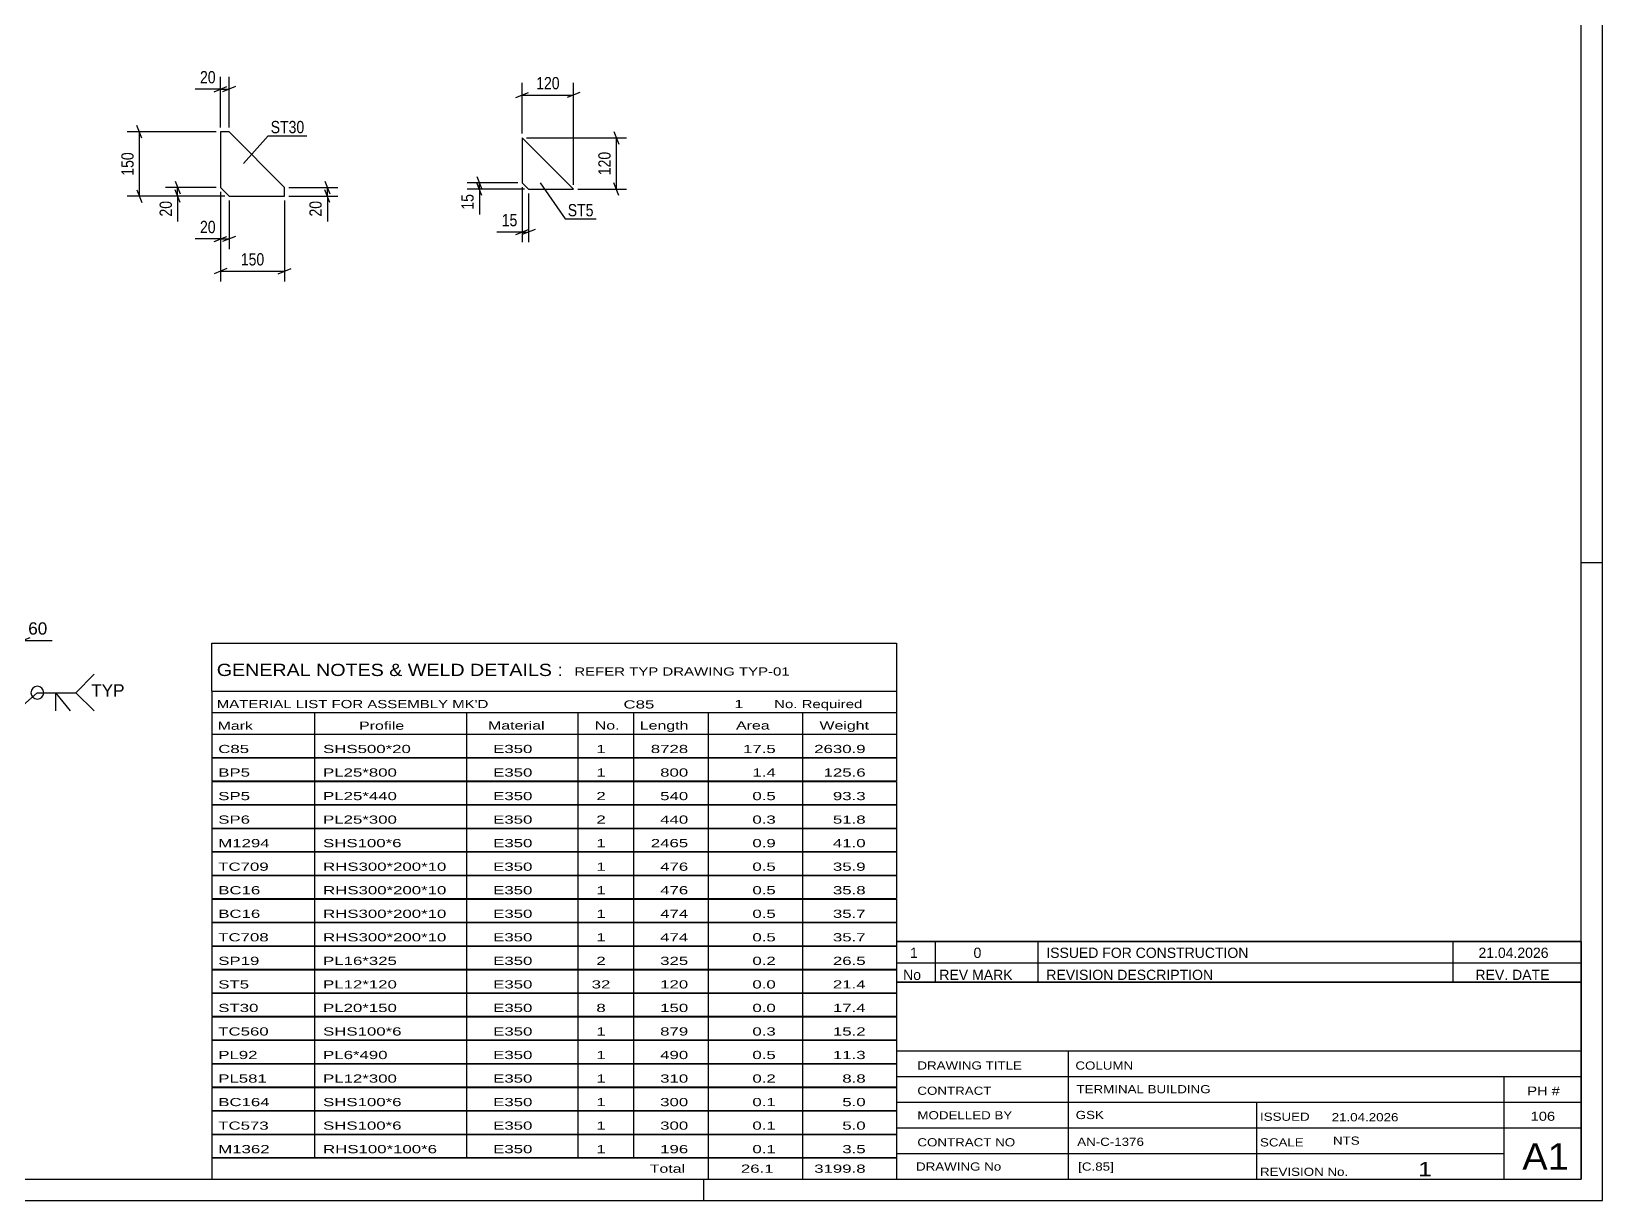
# Model space of a CAD drawing. Header units: millimetres. Extents: x 0 to 841, y 0 to 594.
# Drawn here: x 473.8 to 841, y 0 to 273.2 of the extents above; entities that cross this region are included whole.
import ezdxf

# ---------------------------------------------------------------- set-up
doc = ezdxf.new("R2010")
doc.units = ezdxf.units.MM
doc.styles.add('Arial', font='ARIAL.TTF', dxfattribs={"height": 0.2})
doc.styles.add('Arial Narrow', font='ARIALN.TTF', dxfattribs={"height": 0.2})

# ---------------------------------------------------------------- blocks, each defined once
blk = doc.blocks.new('Unknown-284928707-1132')
at = {"color": 5, "linetype": 'Continuous'}
for p, q in [((841, 0), (841, 594)), ((836, 5), (836, 589)), ((841, 149), (836, 149)), ((5, 5), (836, 5)), ((631, 0), (631, 5)), ((0, 0), (841, 0))]:
    blk.add_line(p, q, dxfattribs=at)
blk = doc.blocks.new('Part-284928707-4259 - 4253')
at = {"color": 2, "linetype": 'Continuous'}
for p, q in [((520.01, 249.69), (518.01, 249.69)), ((518.01, 249.69), (518.01, 236.69)), ((533.01, 236.69), (520.01, 249.69)), ((518.01, 236.69), (520.01, 234.69)), ((533.01, 234.69), (533.01, 236.69)), ((520.01, 234.69), (533.01, 234.69))]:
    blk.add_line(p, q, dxfattribs=at)
blk = doc.blocks.new('Part-284928707-4011 - 4005')
at = {"color": 2, "linetype": 'Continuous'}
for p, q in [((588.53, 248.3), (588.53, 237.8)), ((588.53, 248.3), (600.53, 236.3)), ((588.53, 237.8), (590.03, 236.3)), ((590.03, 236.3), (600.53, 236.3))]:
    blk.add_line(p, q, dxfattribs=at)
blk = doc.blocks.new('StraightDimension-284928707-3589 - 3472')
at = {"color": 7, "linetype": 'Continuous'}
for p, q in [((465.97, 114.03), (465.97, 133.74)), ((471.97, 120.03), (471.97, 133.74)), ((464.47, 130.29), (467.47, 131.49)), ((465.97, 130.89), (471.97, 130.89)), ((473.47, 131.49), (470.47, 130.29))]:
    blk.add_line(p, q, dxfattribs=at)
at = {"color": 0}
blk.add_wipeout([(478.14, 131.64), (478.14, 135.84), (472.49, 135.84), (472.49, 131.64)], dxfattribs=at)
at = {"color": 7, "linetype": 'Continuous'}
blk.add_line((471.97, 130.89), (478.66, 130.89), dxfattribs=at)
blk.add_line((471.97, 130.89), (478.66, 130.89), dxfattribs=at)
at = {"color": 3, "style": 'Arial'}
blk.add_text('60', height=2.865, dxfattribs=at).set_placement((473.09, 132.24))
blk = doc.blocks.new('StraightDimension-284928707-4284 - 4253')
at = {"color": 7, "linetype": 'Continuous'}
for p, q in [((517.01, 236.69), (505.16, 236.69)), ((507.41, 238.19), (508.61, 235.19)), ((508.61, 233.19), (507.41, 236.19)), ((508.01, 234.69), (508.01, 236.69)), ((519.01, 234.69), (505.16, 234.69))]:
    blk.add_line(p, q, dxfattribs=at)
at = {"color": 0}
blk.add_wipeout([(507.26, 234.16), (503.06, 234.16), (503.06, 229.31), (507.26, 229.31)], dxfattribs=at)
at = {"color": 7, "linetype": 'Continuous'}
blk.add_line((508.01, 234.69), (508.01, 228.78), dxfattribs=at)
blk.add_line((508.01, 234.69), (508.01, 228.78), dxfattribs=at)
at = {"color": 3, "style": 'Arial Narrow'}
blk.add_text('20', height=2.863, rotation=90.0002, dxfattribs=at).set_placement((506.66, 229.91))
blk = doc.blocks.new('StraightDimension-284928707-4275 - 4253')
at = {"color": 7, "linetype": 'Continuous'}
for p, q in [((518.01, 235.69), (518.01, 214.74)), ((533.01, 233.69), (533.01, 214.74)), ((519.51, 217.74), (516.51, 216.54)), ((518.01, 217.14), (533.01, 217.14)), ((531.51, 216.54), (534.51, 217.74))]:
    blk.add_line(p, q, dxfattribs=at)
at = {"color": 0}
blk.add_wipeout([(528.85, 217.89), (528.85, 222.09), (522.17, 222.09), (522.17, 217.89)], dxfattribs=at)
at = {"color": 3, "style": 'Arial Narrow'}
blk.add_text('150', height=2.863, dxfattribs=at).set_placement((522.77, 218.49))
blk = doc.blocks.new('StraightDimension-284928707-4317 - 4253')
at = {"color": 7, "linetype": 'Continuous'}
for p, q in [((518.01, 250.69), (518.01, 262.54)), ((520.01, 250.69), (520.01, 262.54)), ((516.51, 259.09), (519.51, 260.29)), ((518.01, 259.69), (520.01, 259.69)), ((521.51, 260.29), (518.51, 259.09))]:
    blk.add_line(p, q, dxfattribs=at)
at = {"color": 0}
blk.add_wipeout([(517.48, 260.44), (517.48, 264.64), (512.63, 264.64), (512.63, 260.44)], dxfattribs=at)
at = {"color": 7, "linetype": 'Continuous'}
blk.add_line((518.01, 259.69), (512.1, 259.69), dxfattribs=at)
blk.add_line((518.01, 259.69), (512.1, 259.69), dxfattribs=at)
at = {"color": 3, "style": 'Arial Narrow'}
blk.add_text('20', height=2.863, dxfattribs=at).set_placement((513.23, 261.04))
blk = doc.blocks.new('StraightDimension-284928707-4261 - 4253')
at = {"color": 7, "linetype": 'Continuous'}
for p, q in [((517.01, 249.69), (496.22, 249.69)), ((499.67, 248.19), (498.47, 251.19)), ((499.07, 234.69), (499.07, 249.69)), ((498.47, 236.19), (499.67, 233.19)), ((519.01, 234.69), (496.22, 234.69))]:
    blk.add_line(p, q, dxfattribs=at)
at = {"color": 0}
blk.add_wipeout([(498.32, 245.53), (494.12, 245.53), (494.12, 238.85), (498.32, 238.85)], dxfattribs=at)
at = {"color": 3, "style": 'Arial Narrow'}
blk.add_text('150', height=2.863, rotation=90.0002, dxfattribs=at).set_placement((497.72, 239.45))
blk = doc.blocks.new('StraightDimension-284928707-4297 - 4253')
at = {"color": 7, "linetype": 'Continuous'}
for p, q in [((534.01, 236.69), (545.41, 236.69)), ((542.41, 238.19), (543.61, 235.19)), ((543.61, 233.19), (542.41, 236.19)), ((543.01, 234.69), (543.01, 236.69)), ((534.01, 234.69), (545.41, 234.69))]:
    blk.add_line(p, q, dxfattribs=at)
at = {"color": 0}
blk.add_wipeout([(542.26, 234.16), (538.06, 234.16), (538.06, 229.31), (542.26, 229.31)], dxfattribs=at)
at = {"color": 7, "linetype": 'Continuous'}
blk.add_line((543.01, 234.69), (543.01, 228.78), dxfattribs=at)
blk.add_line((543.01, 234.69), (543.01, 228.78), dxfattribs=at)
at = {"color": 3, "style": 'Arial Narrow'}
blk.add_text('20', height=2.863, rotation=90.0002, dxfattribs=at).set_placement((541.66, 229.91))
blk = doc.blocks.new('StraightDimension-284928707-4304 - 4253')
at = {"color": 7, "linetype": 'Continuous'}
for p, q in [((518.01, 235.69), (518.01, 222.29)), ((520.01, 233.69), (520.01, 222.29)), ((516.51, 224.09), (519.51, 225.29)), ((518.01, 224.69), (520.01, 224.69)), ((521.51, 225.29), (518.51, 224.09))]:
    blk.add_line(p, q, dxfattribs=at)
at = {"color": 0}
blk.add_wipeout([(517.48, 225.44), (517.48, 229.64), (512.63, 229.64), (512.63, 225.44)], dxfattribs=at)
at = {"color": 7, "linetype": 'Continuous'}
blk.add_line((518.01, 224.69), (512.1, 224.69), dxfattribs=at)
blk.add_line((518.01, 224.69), (512.1, 224.69), dxfattribs=at)
at = {"color": 3, "style": 'Arial Narrow'}
blk.add_text('20', height=2.863, dxfattribs=at).set_placement((513.23, 226.04))
blk = doc.blocks.new('StraightDimension-284928707-4023 - 4005')
at = {"color": 7, "linetype": 'Continuous'}
for p, q in [((577.93, 239.3), (579.13, 236.3)), ((587.53, 237.8), (575.68, 237.8)), ((589.03, 236.3), (575.68, 236.3)), ((579.13, 234.8), (577.93, 237.8)), ((578.53, 236.3), (578.53, 237.8))]:
    blk.add_line(p, q, dxfattribs=at)
at = {"color": 0}
blk.add_wipeout([(577.78, 235.77), (573.58, 235.77), (573.58, 230.92), (577.78, 230.92)], dxfattribs=at)
at = {"color": 7, "linetype": 'Continuous'}
blk.add_line((578.53, 236.3), (578.53, 230.39), dxfattribs=at)
blk.add_line((578.53, 236.3), (578.53, 230.39), dxfattribs=at)
at = {"color": 3, "style": 'Arial Narrow'}
blk.add_text('15', height=2.863, rotation=90.0002, dxfattribs=at).set_placement((577.18, 231.52))
blk = doc.blocks.new('StraightDimension-284928707-4013 - 4005')
at = {"color": 7, "linetype": 'Continuous'}
for p, q in [((609.93, 249.8), (611.13, 246.8)), ((589.53, 248.3), (612.93, 248.3)), ((610.53, 236.3), (610.53, 248.3)), ((601.53, 236.3), (612.93, 236.3)), ((611.13, 234.8), (609.93, 237.8))]:
    blk.add_line(p, q, dxfattribs=at)
at = {"color": 0}
blk.add_wipeout([(609.78, 245.64), (605.58, 245.64), (605.58, 238.96), (609.78, 238.96)], dxfattribs=at)
at = {"color": 3, "style": 'Arial Narrow'}
blk.add_text('120', height=2.863, rotation=90.0002, dxfattribs=at).set_placement((609.18, 239.56))
blk = doc.blocks.new('StraightDimension-284928707-4034 - 4005')
at = {"color": 7, "linetype": 'Continuous'}
for p, q in [((588.53, 249.3), (588.53, 261.15)), ((600.53, 237.3), (600.53, 261.15)), ((587.03, 257.7), (590.03, 258.9)), ((588.53, 258.3), (600.53, 258.3)), ((602.03, 258.9), (599.03, 257.7))]:
    blk.add_line(p, q, dxfattribs=at)
at = {"color": 0}
blk.add_wipeout([(597.87, 259.05), (597.87, 263.25), (591.19, 263.25), (591.19, 259.05)], dxfattribs=at)
at = {"color": 3, "style": 'Arial Narrow'}
blk.add_text('120', height=2.863, dxfattribs=at).set_placement((591.79, 259.65))
blk = doc.blocks.new('StraightDimension-284928707-4046 - 4005')
at = {"color": 7, "linetype": 'Continuous'}
for p, q in [((588.53, 236.8), (588.53, 223.9)), ((590.03, 235.3), (590.03, 223.9)), ((587.03, 225.7), (590.03, 226.9)), ((591.53, 226.9), (588.53, 225.7)), ((588.53, 226.3), (590.03, 226.3))]:
    blk.add_line(p, q, dxfattribs=at)
at = {"color": 0}
blk.add_wipeout([(588.01, 227.05), (588.01, 231.25), (583.15, 231.25), (583.15, 227.05)], dxfattribs=at)
at = {"color": 7, "linetype": 'Continuous'}
blk.add_line((588.53, 226.3), (582.62, 226.3), dxfattribs=at)
blk.add_line((588.53, 226.3), (582.62, 226.3), dxfattribs=at)
at = {"color": 3, "style": 'Arial Narrow'}
blk.add_text('15', height=2.863, dxfattribs=at).set_placement((583.75, 227.65))
blk = doc.blocks.new('Unknown-284928707-9526')
at = {"color": 7, "linetype": 'Continuous'}
for p, q in [((676, 51.05), (676, 5)), ((676, 51.05), (836, 51.05)), ((836, 51), (836, 5)), ((676, 35), (836, 35)), ((716.14, 35), (716.14, 5)), ((676, 29), (836, 29)), ((818, 5.05), (818, 29.05)), ((676, 23), (836, 23)), ((760.14, 23), (760.14, 5)), ((676, 17), (836, 17)), ((676, 11), (818, 11)), ((676, 5), (836, 5))]:
    blk.add_line(p, q, dxfattribs=at)
at = {"color": 7, "style": 'Arial Narrow'}
for s, height, width, p in [('DRAWING TITLE', 1.9089, 1.425378, (680.88, 30.61)), ('COLUMN', 1.909, 1.425378, (717.81, 30.59)), ('CONTRACT', 1.909, 1.425378, (680.88, 24.71)), ('TERMINAL BUILDING', 1.9089, 1.425378, (718.06, 25.07)), ('MODELLED BY', 1.9089, 1.425378, (680.88, 18.98)), ('GSK', 1.909, 1.425378, (717.88, 19.04)), ('ISSUED', 1.909, 1.425378, (760.94, 18.64)), ('21.04.2026', 1.909, 1.425378, (777.69, 18.52)), ('AN-C-1376', 1.909, 1.425378, (718.23, 12.78)), ('CONTRACT NO', 1.9089, 1.425378, (680.88, 12.66)), ('SCALE', 1.909, 1.425378, (760.94, 12.65)), ('A1', 6.204, 1.25, (822.24, 7.2)), ('DRAWING No', 1.909, 1.425378, (680.56, 7)), ('[C.85]', 1.909, 1.425378, (718.46, 6.99)), ('REVISION No.', 1.9089, 1.425378, (760.94, 5.77)), ('1', 3.34, 1.5, (797.91, 5.68))]:
    blk.add_text(s, height=height, dxfattribs=dict(at, width=width)).set_placement(p)
at = {"color": 7, "linetype": 'Continuous', "style": 'Arial Narrow'}
for s, height, width, p in [('PH #', 2.1, 1.42538, (823.4, 24.55)), ('106', 2.1, 1.42538, (824.19, 18.65)), ('NTS', 1.909, 1.425378, (778, 13.05))]:
    blk.add_text(s, height=height, dxfattribs=dict(at, width=width)).set_placement(p)
blk = doc.blocks.new('Unknown-284928707-9527')
at = {"color": 7, "linetype": 'Continuous'}
for p, q in [((516, 130.25), (676, 130.25)), ((516, 119), (516, 130.25)), ((676, 130.25), (676, 119)), ((516, 119), (676, 119)), ((516, 119), (516, 114)), ((676, 119), (676, 114)), ((516, 114), (676, 114)), ((516, 114), (516, 109)), ((540, 114), (540, 109)), ((575.5, 114), (575.5, 109)), ((601.5, 114), (601.5, 109)), ((614.5, 114), (614.5, 109)), ((632, 114), (632, 109)), ((654, 114), (654, 109)), ((676, 114), (676, 109)), ((516, 109), (676, 109)), ((516, 108.95), (516, 103.55)), ((516, 108.95), (676, 108.95)), ((540, 109), (540, 103.5)), ((575.5, 109), (575.5, 103.5)), ((601.5, 109), (601.5, 103.5)), ((614.5, 109), (614.5, 103.5)), ((632, 109), (632, 103.5)), ((654, 109), (654, 103.5)), ((676, 108.95), (676, 103.55)), ((516, 103.55), (676, 103.55)), ((516, 103.45), (516, 98.05)), ((516, 103.45), (676, 103.45)), ((540, 103.5), (540, 98)), ((575.5, 103.5), (575.5, 98)), ((601.5, 103.5), (601.5, 98)), ((614.5, 103.5), (614.5, 98)), ((632, 103.5), (632, 98)), ((654, 103.5), (654, 98)), ((676, 103.45), (676, 98.05)), ((516, 98.05), (676, 98.05)), ((516, 97.95), (516, 92.55)), ((516, 97.95), (676, 97.95)), ((540, 98), (540, 92.5)), ((575.5, 98), (575.5, 92.5)), ((601.5, 98), (601.5, 92.5)), ((614.5, 98), (614.5, 92.5)), ((632, 98), (632, 92.5)), ((654, 98), (654, 92.5)), ((676, 97.95), (676, 92.55)), ((516, 92.55), (676, 92.55)), ((516, 92.45), (516, 87.05)), ((516, 92.45), (676, 92.45)), ((540, 92.5), (540, 87)), ((575.5, 92.5), (575.5, 87)), ((601.5, 92.5), (601.5, 87)), ((614.5, 92.5), (614.5, 87)), ((632, 92.5), (632, 87)), ((654, 92.5), (654, 87)), ((676, 92.45), (676, 87.05)), ((516, 87.05), (676, 87.05)), ((516, 86.95), (516, 81.55)), ((516, 86.95), (676, 86.95)), ((540, 87), (540, 81.5)), ((575.5, 87), (575.5, 81.5)), ((601.5, 87), (601.5, 81.5)), ((614.5, 87), (614.5, 81.5)), ((632, 87), (632, 81.5)), ((654, 87), (654, 81.5)), ((676, 86.95), (676, 81.55)), ((516, 81.55), (676, 81.55)), ((516, 81.45), (516, 76.05)), ((516, 81.45), (676, 81.45)), ((540, 81.5), (540, 76)), ((575.5, 81.5), (575.5, 76)), ((601.5, 81.5), (601.5, 76)), ((614.5, 81.5), (614.5, 76)), ((632, 81.5), (632, 76)), ((654, 81.5), (654, 76)), ((676, 81.45), (676, 76.05)), ((516, 76.05), (676, 76.05)), ((516, 75.95), (516, 70.55)), ((516, 75.95), (676, 75.95)), ((540, 76), (540, 70.5)), ((575.5, 76), (575.5, 70.5)), ((601.5, 76), (601.5, 70.5)), ((614.5, 76), (614.5, 70.5)), ((632, 76), (632, 70.5)), ((654, 76), (654, 70.5)), ((676, 75.95), (676, 70.55)), ((516, 70.55), (676, 70.55)), ((516, 70.45), (516, 65.05)), ((516, 70.45), (676, 70.45)), ((540, 70.5), (540, 65)), ((575.5, 70.5), (575.5, 65)), ((601.5, 70.5), (601.5, 65)), ((614.5, 70.5), (614.5, 65)), ((632, 70.5), (632, 65)), ((654, 70.5), (654, 65)), ((676, 70.45), (676, 65.05)), ((516, 65.05), (676, 65.05)), ((516, 64.95), (516, 59.55)), ((516, 64.95), (676, 64.95)), ((540, 65), (540, 59.5)), ((575.5, 65), (575.5, 59.5)), ((601.5, 65), (601.5, 59.5)), ((614.5, 65), (614.5, 59.5)), ((632, 65), (632, 59.5)), ((654, 65), (654, 59.5)), ((676, 64.95), (676, 59.55)), ((516, 59.55), (676, 59.55)), ((516, 59.45), (516, 54.05)), ((516, 59.45), (676, 59.45)), ((540, 59.5), (540, 54)), ((575.5, 59.5), (575.5, 54)), ((601.5, 59.5), (601.5, 54)), ((614.5, 59.5), (614.5, 54)), ((632, 59.5), (632, 54)), ((654, 59.5), (654, 54)), ((676, 59.45), (676, 54.05)), ((516, 54.05), (676, 54.05)), ((516, 53.95), (516, 48.55)), ((516, 53.95), (676, 53.95)), ((540, 54), (540, 48.5)), ((575.5, 54), (575.5, 48.5)), ((601.5, 54), (601.5, 48.5)), ((614.5, 54), (614.5, 48.5)), ((632, 54), (632, 48.5)), ((654, 54), (654, 48.5)), ((676, 53.95), (676, 48.55)), ((516, 48.55), (676, 48.55)), ((516, 48.45), (516, 43.05)), ((516, 48.45), (676, 48.45)), ((540, 48.5), (540, 43)), ((575.5, 48.5), (575.5, 43)), ((601.5, 48.5), (601.5, 43)), ((614.5, 48.5), (614.5, 43)), ((632, 48.5), (632, 43)), ((654, 48.5), (654, 43)), ((676, 48.45), (676, 43.05)), ((516, 43.05), (676, 43.05)), ((516, 42.95), (516, 37.55)), ((516, 42.95), (676, 42.95)), ((540, 43), (540, 37.5)), ((575.5, 43), (575.5, 37.5)), ((601.5, 43), (601.5, 37.5)), ((614.5, 43), (614.5, 37.5)), ((632, 43), (632, 37.5)), ((654, 43), (654, 37.5)), ((676, 42.95), (676, 37.55)), ((516, 37.55), (676, 37.55)), ((516, 37.45), (516, 32.05)), ((516, 37.45), (676, 37.45)), ((540, 37.5), (540, 32)), ((575.5, 37.5), (575.5, 32)), ((601.5, 37.5), (601.5, 32)), ((614.5, 37.5), (614.5, 32)), ((632, 37.5), (632, 32)), ((654, 37.5), (654, 32)), ((676, 37.45), (676, 32.05)), ((516, 32.05), (676, 32.05)), ((516, 31.95), (516, 26.55)), ((516, 31.95), (676, 31.95)), ((540, 32), (540, 26.5)), ((575.5, 32), (575.5, 26.5)), ((601.5, 32), (601.5, 26.5)), ((614.5, 32), (614.5, 26.5)), ((632, 32), (632, 26.5)), ((654, 32), (654, 26.5)), ((676, 31.95), (676, 26.55)), ((516, 26.55), (676, 26.55)), ((516, 26.45), (516, 21.05)), ((516, 26.45), (676, 26.45)), ((540, 26.5), (540, 21)), ((575.5, 26.5), (575.5, 21)), ((601.5, 26.5), (601.5, 21)), ((614.5, 26.5), (614.5, 21)), ((632, 26.5), (632, 21)), ((654, 26.5), (654, 21)), ((676, 26.45), (676, 21.05)), ((516, 21.05), (676, 21.05)), ((516, 20.95), (516, 15.55)), ((516, 20.95), (676, 20.95)), ((540, 21), (540, 15.5)), ((575.5, 21), (575.5, 15.5)), ((601.5, 21), (601.5, 15.5)), ((614.5, 21), (614.5, 15.5)), ((632, 21), (632, 15.5)), ((654, 21), (654, 15.5)), ((676, 20.95), (676, 15.55)), ((516, 15.55), (676, 15.55)), ((516, 15.45), (516, 10.05)), ((516, 15.45), (676, 15.45)), ((540, 15.5), (540, 10)), ((575.5, 15.5), (575.5, 10)), ((601.5, 15.5), (601.5, 10)), ((614.5, 15.5), (614.5, 10)), ((632, 15.5), (632, 10)), ((654, 15.5), (654, 10)), ((676, 15.45), (676, 10.05)), ((516, 10.05), (676, 10.05)), ((516, 10), (676, 10)), ((516, 10), (516, 5)), ((632, 10), (632, 5)), ((654, 10), (654, 5)), ((676, 10), (676, 5)), ((516, 5), (676, 5))]:
    blk.add_line(p, q, dxfattribs=at)
at = {"color": 7, "style": 'Arial Narrow'}
for s, height, width, p in [('GENERAL NOTES & WELD DETAILS :', 2.8633, 1.4, (517.15, 122.56)), ('REFER TYP DRAWING TYP-01', 1.9089, 1.6, (600.7, 122.66)), ("MATERIAL LIST FOR ASSEMBLY MK'D", 1.9089, 1.6, (517.15, 115.06)), ('C85', 1.909, 1.794707, (612.2, 114.97)), ('1', 1.91, 1.794707, (638.08, 115.06)), ('No. Required', 1.9089, 1.6, (647.41, 115.06)), ('Mark', 1.909, 1.7, (517.34, 110)), ('Profile', 1.909, 1.7, (550.41, 110)), ('Material', 1.909, 1.7, (580.54, 110.06)), ('No.', 1.909, 1.7, (605.5, 110.06)), ('Length', 1.909, 1.7, (616, 110.06)), ('Area', 1.909, 1.7, (638.5, 110.06)), ('Weight', 1.909, 1.7, (658, 110.06))]:
    blk.add_text(s, height=height, dxfattribs=dict(at, width=width)).set_placement(p)
at = {"color": 7, "linetype": 'Continuous', "style": 'Arial Narrow'}
for s, height, width, p in [('C85', 1.909, 1.794707, (517.5, 104.56)), ('SHS500*20', 1.909, 1.794707, (542, 104.56)), ('E350', 1.909, 1.794707, (581.74, 104.56)), ('8728', 1.909, 1.794707, (618.58, 104.56)), ('2630.9', 1.909, 1.794707, (656.77, 104.56)), ('1', 1.91, 1.794707, (605.86, 104.56)), ('17.5', 1.909, 1.794707, (640.13, 104.56)), ('BP5', 1.909, 1.794707, (517.5, 99.06)), ('PL25*800', 1.909, 1.794707, (542, 99.06)), ('E350', 1.909, 1.794707, (581.74, 99.06)), ('1', 1.91, 1.794707, (605.86, 99.06)), ('800', 1.909, 1.794707, (620.77, 99.06)), ('1.4', 1.909, 1.794707, (642.32, 99.06)), ('125.6', 1.909, 1.794707, (658.96, 99.06)), ('SP5', 1.909, 1.794707, (517.5, 93.56)), ('PL25*440', 1.909, 1.794707, (542, 93.56)), ('E350', 1.909, 1.794707, (581.74, 93.56)), ('2', 1.91, 1.794707, (605.86, 93.56)), ('540', 1.909, 1.794707, (620.77, 93.56)), ('0.5', 1.909, 1.794707, (642.32, 93.56)), ('93.3', 1.909, 1.794707, (661.14, 93.56)), ('SP6', 1.909, 1.794707, (517.5, 88.06)), ('PL25*300', 1.909, 1.794707, (542, 88.06)), ('E350', 1.909, 1.794707, (581.74, 88.06)), ('2', 1.91, 1.794707, (605.86, 88.06)), ('440', 1.909, 1.794707, (620.77, 88.06)), ('0.3', 1.909, 1.794707, (642.32, 88.06)), ('51.8', 1.909, 1.794707, (661.14, 88.06)), ('M1294', 1.909, 1.794707, (517.5, 82.56)), ('SHS100*6', 1.909, 1.794707, (542, 82.56)), ('E350', 1.909, 1.794707, (581.74, 82.56)), ('1', 1.91, 1.794707, (605.86, 82.56)), ('2465', 1.909, 1.794707, (618.58, 82.56)), ('0.9', 1.909, 1.794707, (642.32, 82.56)), ('41.0', 1.909, 1.794707, (661.14, 82.56)), ('TC709', 1.909, 1.794707, (517.5, 77.06)), ('RHS300*200*10', 1.9089, 1.794707, (542, 77.06)), ('E350', 1.909, 1.794707, (581.74, 77.06)), ('1', 1.91, 1.794707, (605.86, 77.06)), ('476', 1.909, 1.794707, (620.77, 77.06)), ('0.5', 1.909, 1.794707, (642.32, 77.06)), ('35.9', 1.909, 1.794707, (661.14, 77.06)), ('BC16', 1.909, 1.794707, (517.5, 71.56)), ('RHS300*200*10', 1.9089, 1.794707, (542, 71.56)), ('E350', 1.909, 1.794707, (581.74, 71.56)), ('1', 1.91, 1.794707, (605.86, 71.56)), ('476', 1.909, 1.794707, (620.77, 71.56)), ('0.5', 1.909, 1.794707, (642.32, 71.56)), ('35.8', 1.909, 1.794707, (661.14, 71.56)), ('BC16', 1.909, 1.794707, (517.5, 66.06)), ('RHS300*200*10', 1.9089, 1.794707, (542, 66.06)), ('E350', 1.909, 1.794707, (581.74, 66.06)), ('1', 1.91, 1.794707, (605.86, 66.06)), ('474', 1.909, 1.794707, (620.77, 66.06)), ('0.5', 1.909, 1.794707, (642.32, 66.06)), ('35.7', 1.909, 1.794707, (661.14, 66.06)), ('TC708', 1.909, 1.794707, (517.5, 60.56)), ('RHS300*200*10', 1.9089, 1.794707, (542, 60.56)), ('E350', 1.909, 1.794707, (581.74, 60.56)), ('1', 1.91, 1.794707, (605.86, 60.56)), ('474', 1.909, 1.794707, (620.77, 60.56)), ('0.5', 1.909, 1.794707, (642.32, 60.56)), ('35.7', 1.909, 1.794707, (661.14, 60.56)), ('SP19', 1.909, 1.794707, (517.5, 55.06)), ('PL16*325', 1.909, 1.794707, (542, 55.06)), ('E350', 1.909, 1.794707, (581.74, 55.06)), ('2', 1.91, 1.794707, (605.86, 55.06)), ('325', 1.909, 1.794707, (620.77, 55.06)), ('0.2', 1.909, 1.794707, (642.32, 55.06)), ('26.5', 1.909, 1.794707, (661.14, 55.06)), ('ST5', 1.909, 1.794707, (517.5, 49.56)), ('PL12*120', 1.909, 1.794707, (542, 49.56)), ('E350', 1.909, 1.794707, (581.74, 49.56)), ('32', 1.909, 1.794707, (604.76, 49.56)), ('120', 1.909, 1.794707, (620.77, 49.56)), ('0.0', 1.909, 1.794707, (642.32, 49.56)), ('21.4', 1.909, 1.794707, (661.14, 49.56)), ('ST30', 1.909, 1.794707, (517.5, 44.06)), ('PL20*150', 1.909, 1.794707, (542, 44.06)), ('E350', 1.909, 1.794707, (581.74, 44.06)), ('8', 1.91, 1.794707, (605.86, 44.06)), ('150', 1.909, 1.794707, (620.77, 44.06)), ('0.0', 1.909, 1.794707, (642.32, 44.06)), ('17.4', 1.909, 1.794707, (661.14, 44.06)), ('TC560', 1.909, 1.794707, (517.5, 38.56)), ('SHS100*6', 1.909, 1.794707, (542, 38.56)), ('E350', 1.909, 1.794707, (581.74, 38.56)), ('1', 1.91, 1.794707, (605.86, 38.56)), ('879', 1.909, 1.794707, (620.77, 38.56)), ('0.3', 1.909, 1.794707, (642.32, 38.56)), ('15.2', 1.909, 1.794707, (661.14, 38.56)), ('PL92', 1.909, 1.794707, (517.5, 33.06)), ('PL6*490', 1.909, 1.794707, (542, 33.06)), ('E350', 1.909, 1.794707, (581.74, 33.06)), ('1', 1.91, 1.794707, (605.86, 33.06)), ('490', 1.909, 1.794707, (620.77, 33.06)), ('0.5', 1.909, 1.794707, (642.32, 33.06)), ('11.3', 1.909, 1.794707, (661.14, 33.06)), ('PL581', 1.909, 1.794707, (517.5, 27.56)), ('PL12*300', 1.909, 1.794707, (542, 27.56)), ('E350', 1.909, 1.794707, (581.74, 27.56)), ('1', 1.91, 1.794707, (605.86, 27.56)), ('310', 1.909, 1.794707, (620.77, 27.56)), ('0.2', 1.909, 1.794707, (642.32, 27.56)), ('8.8', 1.909, 1.794707, (663.33, 27.56)), ('BC164', 1.909, 1.794707, (517.5, 22.06)), ('SHS100*6', 1.909, 1.794707, (542, 22.06)), ('E350', 1.909, 1.794707, (581.74, 22.06)), ('1', 1.91, 1.794707, (605.86, 22.06)), ('300', 1.909, 1.794707, (620.77, 22.06)), ('0.1', 1.909, 1.794707, (642.32, 22.06)), ('5.0', 1.909, 1.794707, (663.33, 22.06)), ('TC573', 1.909, 1.794707, (517.5, 16.56)), ('SHS100*6', 1.909, 1.794707, (542, 16.56)), ('E350', 1.909, 1.794707, (581.74, 16.56)), ('1', 1.91, 1.794707, (605.86, 16.56)), ('300', 1.909, 1.794707, (620.77, 16.56)), ('0.1', 1.909, 1.794707, (642.32, 16.56)), ('5.0', 1.909, 1.794707, (663.33, 16.56)), ('M1362', 1.909, 1.794707, (517.5, 11.06)), ('RHS100*100*6', 1.9089, 1.794707, (542, 11.06)), ('E350', 1.909, 1.794707, (581.74, 11.06)), ('1', 1.91, 1.794707, (605.86, 11.06)), ('196', 1.909, 1.794707, (620.77, 11.06)), ('0.1', 1.909, 1.794707, (642.32, 11.06)), ('3.5', 1.909, 1.794707, (663.33, 11.06)), ('Total', 1.909, 1.7, (618.33, 6.5)), ('26.1', 1.909, 1.794707, (639.64, 6.5)), ('3199.8', 1.909, 1.794707, (656.77, 6.5))]:
    blk.add_text(s, height=height, dxfattribs=dict(at, width=width)).set_placement(p)
blk = doc.blocks.new('Unknown-284928707-9529')
at = {"color": 7, "linetype": 'Continuous'}
for p, q in [((676, 60.55), (836, 60.55)), ((836, 60.55), (676, 60.55)), ((676, 60.55), (676, 55.55)), ((685, 60.55), (685, 55.55)), ((709, 60.55), (709, 55.55)), ((806, 60.55), (806, 55.55)), ((836, 60.55), (836, 55.55)), ((676, 55.55), (836, 55.55)), ((676, 55.55), (676, 51.05)), ((676, 55.55), (836, 55.55)), ((685, 55.55), (685, 51.05)), ((709, 55.55), (709, 51.05)), ((806, 55.55), (806, 51.05)), ((836, 55.55), (836, 51.05)), ((836, 51.05), (676, 51.05))]:
    blk.add_line(p, q, dxfattribs=at)
at = {"color": 7, "linetype": 'Continuous', "style": 'Arial Narrow'}
for s, height, width, p in [('1', 2.39, 1.196471, (679.16, 56.7)), ('0', 2.39, 1.196471, (694, 56.7)), ('ISSUED FOR CONSTRUCTION', 2.3861, 1.196471, (711, 56.7)), ('21.04.2026', 2.386, 1.196471, (812, 56.7)), ('No', 2.386, 1.2, (677.54, 51.55)), ('REV MARK', 2.386, 1.2, (686, 51.55)), ('REVISION DESCRIPTION', 2.3861, 1.2, (711, 51.55)), ('REV. DATE', 2.386, 1.2, (811.28, 51.55))]:
    blk.add_text(s, height=height, dxfattribs=dict(at, width=width)).set_placement(p)
blk = doc.blocks.new('WeldMark-284928707-3625 - 3472')
at = {"linetype": 'Continuous'}
blk.add_hatch(color=30, dxfattribs=at).paths.add_polyline_path([(463.46, 107.28), (460.71, 105.86), (462.46, 108.4)])
at = {"color": 30, "linetype": 'Continuous'}
for p, q in [((460.71, 105.86), (475.21, 118.67)), ((475.21, 118.67), (484.21, 118.67))]:
    blk.add_line(p, q, dxfattribs=at)
at = {"color": 3, "linetype": 'Continuous'}
for q in [(482.92, 114.39), (479.49, 114.39)]:
    blk.add_line((479.49, 118.67), q, dxfattribs=at)
for start, end in [(90, 270), (270, 90)]:
    blk.add_arc((475.21, 118.67), 1.5, start, end, dxfattribs=at)
at = {"color": 0, "linetype": 'Continuous'}
blk.add_wipeout([(495.58, 117.77), (495.58, 120.77), (487.81, 120.77), (487.81, 117.77)], dxfattribs=at)
blk.add_wipeout([(495.58, 117.77), (495.58, 120.77), (487.81, 120.77), (487.81, 117.77)], dxfattribs=at)
at = {"color": 3, "linetype": 'Continuous'}
for q in [(488.49, 122.96), (488.49, 114.39)]:
    blk.add_line((484.21, 118.67), q, dxfattribs=at)
at = {"color": 3, "linetype": 'Continuous', "style": 'Arial'}
blk.add_text('TYP', height=2.865, dxfattribs=at).set_placement((487.81, 117.77))
blk = doc.blocks.new('Mark-284928707-4255 - 4253')
at = {"color": 0}
blk.add_wipeout([(537.61, 249.39), (537.61, 252.39), (529.75, 252.39), (529.75, 249.39)], dxfattribs=at)
blk.add_wipeout([(537.61, 249.39), (537.61, 252.39), (529.75, 252.39), (529.75, 249.39)], dxfattribs=at)
at = {"color": 30, "linetype": 'Continuous'}
for p, q in [((523.39, 242.31), (529.15, 248.79)), ((529.15, 248.79), (538.21, 248.79))]:
    blk.add_line(p, q, dxfattribs=at)
at = {"color": 3, "style": 'Arial Narrow'}
blk.add_text('ST30', height=2.863, dxfattribs=at).set_placement((529.75, 249.39))
blk = doc.blocks.new('Mark-284928707-4007 - 4005')
at = {"color": 0}
blk.add_wipeout([(605.2, 229.97), (605.2, 232.97), (599.17, 232.97), (599.17, 229.97)], dxfattribs=at)
blk.add_wipeout([(605.2, 229.97), (605.2, 232.97), (599.17, 232.97), (599.17, 229.97)], dxfattribs=at)
at = {"color": 30, "linetype": 'Continuous'}
for p, q in [((592.73, 237.79), (598.57, 229.37)), ((598.57, 229.37), (605.8, 229.37))]:
    blk.add_line(p, q, dxfattribs=at)
at = {"color": 3, "style": 'Arial Narrow'}
blk.add_text('ST5', height=2.863, dxfattribs=at).set_placement((599.17, 229.97))

msp = doc.modelspace()

# ---------------------------------------------------------------- block references
for name in ['Unknown-284928707-1132', 'Part-284928707-4259 - 4253', 'Part-284928707-4011 - 4005', 'Unknown-284928707-9527', 'Unknown-284928707-9529', 'Unknown-284928707-9526']:
    msp.add_blockref(name, (0, 0))

# ---------------------------------------------------------------- next in the draw order: block references
for name in ['StraightDimension-284928707-4317 - 4253', 'Mark-284928707-4255 - 4253', 'StraightDimension-284928707-4023 - 4005', 'StraightDimension-284928707-4284 - 4253', 'StraightDimension-284928707-3589 - 3472']:
    msp.add_blockref(name, (0, 0))

# ---------------------------------------------------------------- next in the draw order: block references
for name in ['StraightDimension-284928707-4013 - 4005', 'StraightDimension-284928707-4275 - 4253', 'WeldMark-284928707-3625 - 3472']:
    msp.add_blockref(name, (0, 0))

# ---------------------------------------------------------------- next in the draw order: block references
for name in ['StraightDimension-284928707-4034 - 4005', 'StraightDimension-284928707-4261 - 4253', 'StraightDimension-284928707-4297 - 4253']:
    msp.add_blockref(name, (0, 0))

# ---------------------------------------------------------------- next in the draw order: block references
for name in ['StraightDimension-284928707-4304 - 4253', 'StraightDimension-284928707-4046 - 4005']:
    msp.add_blockref(name, (0, 0))

# ---------------------------------------------------------------- next in the draw order: block references
msp.add_blockref('Mark-284928707-4007 - 4005', (0, 0))

doc.saveas('drawing.dxf')
